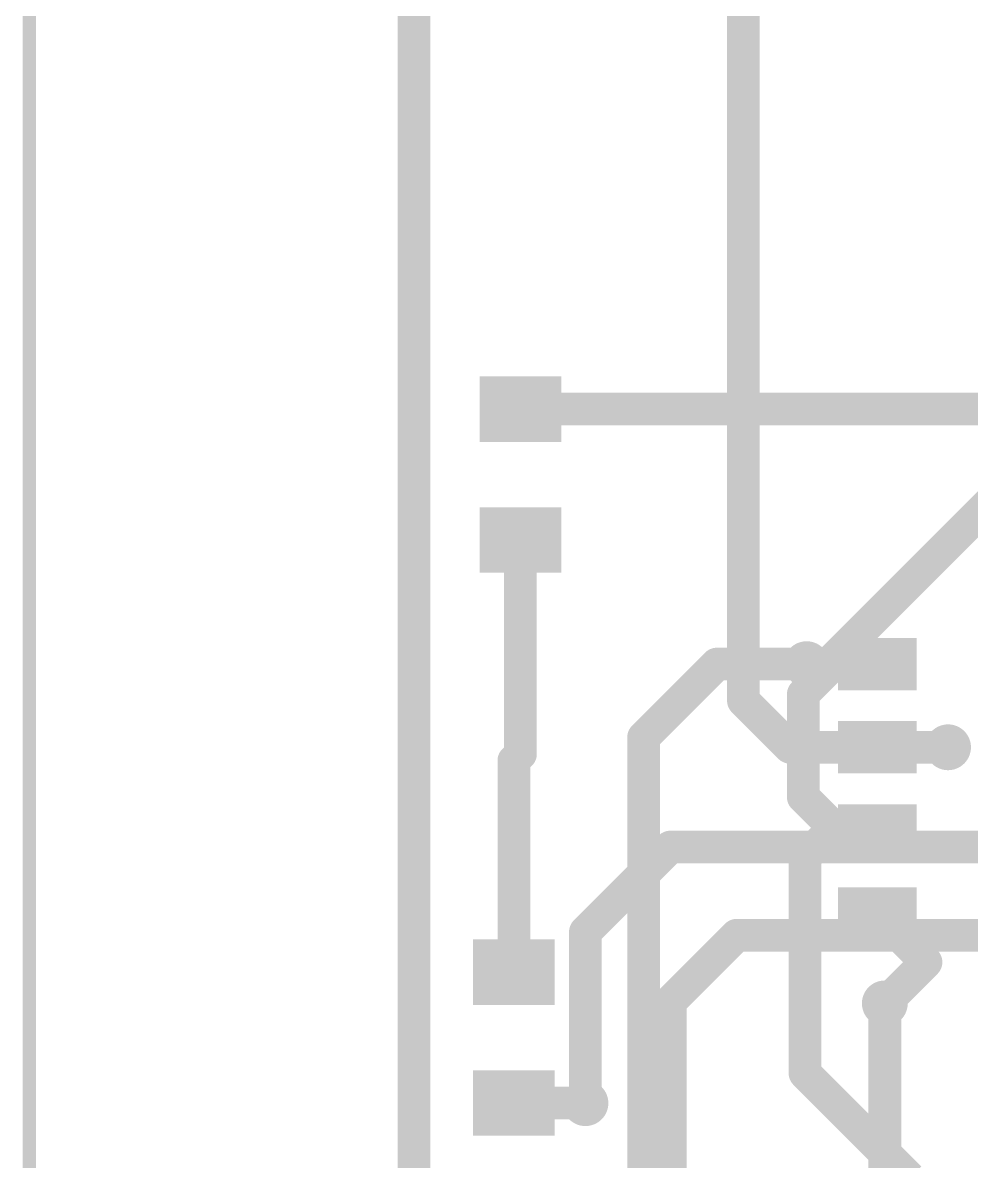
# Model space of a CAD drawing. Header units: millimetres. Extents: x -963 to 6509, y -1367 to 453.
# Drawn here: x -91.21 to -76.72, y 42.43 to 59.82 of the extents above; entities that cross this region are included whole.
import ezdxf

# ---------------------------------------------------------------- set-up
doc = ezdxf.new("R2010")
doc.units = ezdxf.units.MM
doc.header["$LTSCALE"] = 0.5
doc.layers.get('0').update_dxf_attribs({"lineweight": 60})
for name, color, linetype in [('BottomLayer', 5, 'Continuous'), ('MultiLayer', 9, 'Continuous'), ('TopLayer', 1, 'Continuous'), ('TopPaste', 8, 'Continuous'), ('ViaHoleLayer', 16, 'Continuous')]:
    doc.layers.add(name, color=color, linetype=linetype)

# ---------------------------------------------------------------- blocks, each defined once
blk = doc.blocks.new('R0805_21')
at = {"layer": 'TopLayer'}
for points in [[(-1.49997922, -0.62500764), (-0.4999812199999999, -0.62500764), (-1.49997922, 0.6249924), (-0.4999812199999999, 0.6249924)], [(0.5000167799999999, -0.62500764), (1.50001478, -0.62500764), (0.5000167799999999, 0.6249924), (1.50001478, 0.6249924)]]:
    blk.add_solid(points, dxfattribs=at)
at = {"layer": 'TopPaste'}
for points in [[(-1.49997922, -0.62500764), (-0.4999812199999999, -0.62500764), (-1.49997922, 0.6249924), (-0.4999812199999999, 0.6249924)], [(0.5000167799999999, -0.62500764), (1.50001478, -0.62500764), (0.5000167799999999, 0.6249924), (1.50001478, 0.6249924)]]:
    blk.add_solid(points, dxfattribs=at)
blk = doc.blocks.new('R0805_23')
at = {"layer": 'TopLayer'}
for points in [[(-1.49998176, -0.6249695399999999), (-0.49998376, -0.6249695399999999), (-1.49998176, 0.6250304999999999), (-0.49998376, 0.6250304999999999)], [(0.5000142399999999, -0.6249695399999999), (1.50001224, -0.6249695399999999), (0.5000142399999999, 0.6250304999999999), (1.50001224, 0.6250304999999999)]]:
    blk.add_solid(points, dxfattribs=at)
at = {"layer": 'TopPaste'}
for points in [[(-1.49998176, -0.6249695399999999), (-0.49998376, -0.6249695399999999), (-1.49998176, 0.6250304999999999), (-0.49998376, 0.6250304999999999)], [(0.5000142399999999, -0.6249695399999999), (1.50001224, -0.6249695399999999), (0.5000142399999999, 0.6250304999999999), (1.50001224, 0.6250304999999999)]]:
    blk.add_solid(points, dxfattribs=at)
blk = doc.blocks.new('SO_8_27')
at = {"layer": 'TopLayer'}
for points in [[(-2.30503984, 3.34998314), (-2.30503984, 2.14998554), (-1.50504144, 3.34998314), (-1.50504144, 2.14998554)], [(-1.03503984, 3.34998314), (-1.03503984, 2.14998554), (-0.23504144, 3.34998314), (-0.23504144, 2.14998554)], [(0.23496016, 3.34998314), (0.23496016, 2.14998554), (1.03495856, 3.34998314), (1.03495856, 2.14998554)], [(1.50496016, 3.34998314), (1.50496016, 2.14998554), (2.30495856, 3.34998314), (2.30495856, 2.14998554)], [(-2.30503984, -2.14998046), (-2.30503984, -3.34997806), (-1.50504144, -2.14998046), (-1.50504144, -3.34997806)], [(-1.03503984, -2.14998046), (-1.03503984, -3.34997806), (-0.23504144, -2.14998046), (-0.23504144, -3.34997806)], [(0.23496016, -2.14998046), (0.23496016, -3.34997806), (1.03495856, -2.14998046), (1.03495856, -3.34997806)], [(1.50496016, -2.14998046), (1.50496016, -3.34997806), (2.30495856, -2.14998046), (2.30495856, -3.34997806)]]:
    blk.add_solid(points, dxfattribs=at)
at = {"layer": 'TopPaste'}
for points in [[(-2.30503984, 3.34998314), (-2.30503984, 2.14998554), (-1.50504144, 3.34998314), (-1.50504144, 2.14998554)], [(-1.03503984, 3.34998314), (-1.03503984, 2.14998554), (-0.23504144, 3.34998314), (-0.23504144, 2.14998554)], [(0.23496016, 3.34998314), (0.23496016, 2.14998554), (1.03495856, 3.34998314), (1.03495856, 2.14998554)], [(1.50496016, 3.34998314), (1.50496016, 2.14998554), (2.30495856, 3.34998314), (2.30495856, 2.14998554)], [(-2.30503984, -2.14998046), (-2.30503984, -3.34997806), (-1.50504144, -2.14998046), (-1.50504144, -3.34997806)], [(-1.03503984, -2.14998046), (-1.03503984, -3.34997806), (-0.23504144, -2.14998046), (-0.23504144, -3.34997806)], [(0.23496016, -2.14998046), (0.23496016, -3.34997806), (1.03495856, -2.14998046), (1.03495856, -3.34997806)], [(1.50496016, -2.14998046), (1.50496016, -3.34997806), (2.30495856, -2.14998046), (2.30495856, -3.34997806)]]:
    blk.add_solid(points, dxfattribs=at)

msp = doc.modelspace()

# ---------------------------------------------------------------- linework, layer by layer
at = {"layer": 'BottomLayer', "const_width": 0.499999}
for points in [[(-80.20215917609121, 49.46712031473177), (-80.20215917609121, 67.47572031473177)], [(-78.90675917609121, 50.02592031473179), (-69.91515917609121, 59.01752031473177)], [(-79.2369591760912, 50.02592031473179), (-78.90675917609121, 50.02592031473179)], [(-80.20215917609121, 49.46712031473177), (-79.4909591760912, 48.75592031473178)], [(-79.4909591760912, 48.75592031473178), (-77.07795917609121, 48.75592031473178)], [(-82.6151591760912, 45.93652031473178), (-81.3197591760912, 47.23192031473178)], [(-81.3197591760912, 47.23192031473178), (-74.5544183760912, 47.23192031473178)], [(-82.6151591760912, 43.32032031473179), (-82.6151591760912, 45.93652031473178)], [(-81.3197591760912, 44.86972031473178), (-80.3037591760912, 45.88572031473177)], [(-80.3037591760912, 45.88572031473177), (-74.48715917609121, 45.88572031473177)], [(-81.3197591760912, 42.10112031473179), (-81.3197591760912, 44.86972031473178)], [(-78.0431591760912, 40.72952031473179), (-78.0431591760912, 44.84432031473179)]]:
    msp.add_lwpolyline(points, dxfattribs=at)
at = {"layer": 'BottomLayer'}
for points, const_width in [([(-79.4119600960912, 50.02592031473179, 1), (-79.0619582560912, 50.02592031473179, 1)], 0.3499993), ([(-79.36195765609119, 50.02592031473179, 1), (-79.11196069609122, 50.02592031473179, 1)], 0.2499995), ([(-79.0317576560912, 50.02592031473179, 1), (-78.7817606960912, 50.02592031473179, 1)], 0.2499995), ([(-79.0317576560912, 50.02592031473179, 1), (-78.7817606960912, 50.02592031473179, 1)], 0.2499995), ([(-80.3271576560912, 49.46712031473177, 1), (-80.0771606960912, 49.46712031473177, 1)], 0.2499995), ([(-80.3271576560912, 49.46712031473177, 1), (-80.0771606960912, 49.46712031473177, 1)], 0.2499995), ([(-77.25296009609121, 48.75592031473178, 1), (-76.90295825609121, 48.75592031473178, 1)], 0.3499993), ([(-79.61595765609121, 48.75592031473178, 1), (-79.36596069609121, 48.75592031473178, 1)], 0.2499995), ([(-79.61595765609121, 48.75592031473178, 1), (-79.36596069609121, 48.75592031473178, 1)], 0.2499995), ([(-77.2029576560912, 48.75592031473178, 1), (-76.9529606960912, 48.75592031473178, 1)], 0.2499995), ([(-81.44475765609121, 47.23192031473178, 1), (-81.19476069609121, 47.23192031473178, 1)], 0.2499995), ([(-81.44475765609121, 47.23192031473178, 1), (-81.19476069609121, 47.23192031473178, 1)], 0.2499995), ([(-82.74015765609121, 45.93652031473178, 1), (-82.49016069609121, 45.93652031473178, 1)], 0.2499995), ([(-82.74015765609121, 45.93652031473178, 1), (-82.49016069609121, 45.93652031473178, 1)], 0.2499995), ([(-80.4287576560912, 45.88572031473177, 1), (-80.17876069609122, 45.88572031473177, 1)], 0.2499995), ([(-80.4287576560912, 45.88572031473177, 1), (-80.17876069609122, 45.88572031473177, 1)], 0.2499995), ([(-81.44475765609121, 44.86972031473178, 1), (-81.19476069609121, 44.86972031473178, 1)], 0.2499995), ([(-81.44475765609121, 44.86972031473178, 1), (-81.19476069609121, 44.86972031473178, 1)], 0.2499995), ([(-78.2181600960912, 44.84432031473179, 1), (-77.86815825609119, 44.84432031473179, 1)], 0.3499993), ([(-78.16815765609121, 44.84432031473179, 1), (-77.9181606960912, 44.84432031473179, 1)], 0.2499995), ([(-82.7901600960912, 43.32032031473179, 1), (-82.4401582560912, 43.32032031473179, 1)], 0.3499993), ([(-82.74015765609121, 43.32032031473179, 1), (-82.49016069609121, 43.32032031473179, 1)], 0.2499995)]:
    msp.add_lwpolyline(points, format="xyb", close=True, dxfattribs=dict(at, const_width=const_width))
at = {"layer": 'MultiLayer', "const_width": 0.1999996}
msp.add_lwpolyline([(-91.10773045609119, 27.12152365473179), (-91.10773045609119, 78.12152325473178)], dxfattribs=at)
at = {"layer": 'MultiLayer', "const_width": 0.3499993}
for points in [[(-79.4119600960912, 50.02592031473179, 1), (-79.0619582560912, 50.02592031473179, 1)], [(-77.25296009609121, 48.75592031473178, 1), (-76.90295825609121, 48.75592031473178, 1)], [(-78.2181600960912, 44.84432031473179, 1), (-77.86815825609119, 44.84432031473179, 1)], [(-82.7901600960912, 43.32032031473179, 1), (-82.4401582560912, 43.32032031473179, 1)]]:
    msp.add_lwpolyline(points, format="xyb", close=True, dxfattribs=at)
at = {"layer": 'TopLayer', "const_width": 0.499999}
for points in [[(-85.23135917609122, 40.94587751473179), (-85.23135917609122, 61.30352031473177)], [(-83.60774037609121, 53.92156911473177), (-75.0396599760912, 53.92156911473177)], [(-83.60774037609121, 48.65274551473178), (-83.60774037609121, 51.92157311473179)], [(-81.72615917609122, 48.90923471473178), (-80.6085591760912, 50.02683471473179)], [(-80.6085591760912, 50.02683471473179), (-79.2360447760912, 50.02683471473179)], [(-79.28775917609121, 49.56780591473179), (-78.82873037609122, 50.02683471473179)], [(-79.2369591760912, 50.02592031473179), (-79.2360447760912, 50.02683471473179)], [(-79.2360447760912, 50.02683471473179), (-78.82873037609122, 50.02683471473179)], [(-78.82873037609122, 50.02683471473179), (-78.1572559760912, 50.02683471473179)], [(-79.28775917609121, 47.99483471473178), (-79.28775917609121, 49.56780591473179)], [(-81.72615917609122, 41.60292471473178), (-81.72615917609122, 48.90923471473178)], [(-83.70776557609119, 48.55272031473177), (-83.60774037609121, 48.65274551473178)], [(-78.1572559760912, 48.75683471473178), (-77.07887357609121, 48.75683471473178)], [(-77.07887357609121, 48.75683471473178), (-77.07795917609121, 48.75592031473178)], [(-83.70776557609119, 45.32153551473178), (-83.70776557609119, 48.55272031473177)], [(-79.28775917609121, 47.99483471473178), (-78.7797591760912, 47.48683471473177)], [(-79.2623591760912, 47.07952031473178), (-78.8550447760912, 47.48683471473177)], [(-78.8550447760912, 47.48683471473177), (-78.7797591760912, 47.48683471473177)], [(-78.7797591760912, 47.48683471473177), (-78.1572559760912, 47.48683471473177)], [(-79.2623591760912, 43.77752031473179), (-79.2623591760912, 47.07952031473178)], [(-78.1572559760912, 46.21683471473179), (-77.41395037609121, 45.47352911473178)], [(-78.0431591760912, 44.84432031473179), (-77.41395037609121, 45.47352911473178)], [(-79.2623591760912, 43.77752031473179), (-77.6621591760912, 42.17732031473179)], [(-83.70776557609119, 43.32153951473177), (-82.6163783760912, 43.32153951473177)], [(-82.6163783760912, 43.32153951473177), (-82.6151591760912, 43.32032031473179)]]:
    msp.add_lwpolyline(points, dxfattribs=at)
at = {"layer": 'TopLayer'}
for points, const_width in [([(-83.7327388560912, 53.92156911473177, 1), (-83.4827418960912, 53.92156911473177, 1)], 0.2499995), ([(-83.7327388560912, 51.92157311473179, 1), (-83.4827418960912, 51.92157311473179, 1)], 0.2499995), ([(-80.7335576560912, 50.02683471473179, 1), (-80.48356069609122, 50.02683471473179, 1)], 0.2499995), ([(-80.7335576560912, 50.02683471473179, 1), (-80.48356069609122, 50.02683471473179, 1)], 0.2499995), ([(-79.4119600960912, 50.02592031473179, 1), (-79.0619582560912, 50.02592031473179, 1)], 0.3499993), ([(-79.36195765609119, 50.02592031473179, 1), (-79.11196069609122, 50.02592031473179, 1)], 0.2499995), ([(-79.3610432560912, 50.02683471473179, 1), (-79.11104629609122, 50.02683471473179, 1)], 0.2499995), ([(-79.3610432560912, 50.02683471473179, 1), (-79.11104629609122, 50.02683471473179, 1)], 0.2499995), ([(-79.3610432560912, 50.02683471473179, 1), (-79.11104629609122, 50.02683471473179, 1)], 0.2499995), ([(-78.9537288560912, 50.02683471473179, 1), (-78.7037318960912, 50.02683471473179, 1)], 0.2499995), ([(-78.9537288560912, 50.02683471473179, 1), (-78.7037318960912, 50.02683471473179, 1)], 0.2499995), ([(-78.9537288560912, 50.02683471473179, 1), (-78.7037318960912, 50.02683471473179, 1)], 0.2499995), ([(-78.28225445609121, 50.02683471473179, 1), (-78.0322574960912, 50.02683471473179, 1)], 0.2499995), ([(-79.4127576560912, 49.56780591473179, 1), (-79.1627606960912, 49.56780591473179, 1)], 0.2499995), ([(-79.4127576560912, 49.56780591473179, 1), (-79.1627606960912, 49.56780591473179, 1)], 0.2499995), ([(-81.8511576560912, 48.90923471473178, 1), (-81.6011606960912, 48.90923471473178, 1)], 0.2499995), ([(-81.8511576560912, 48.90923471473178, 1), (-81.6011606960912, 48.90923471473178, 1)], 0.2499995), ([(-77.25296009609121, 48.75592031473178, 1), (-76.90295825609121, 48.75592031473178, 1)], 0.3499993), ([(-83.7327388560912, 48.65274551473178, 1), (-83.4827418960912, 48.65274551473178, 1)], 0.2499995), ([(-83.7327388560912, 48.65274551473178, 1), (-83.4827418960912, 48.65274551473178, 1)], 0.2499995), ([(-78.28225445609121, 48.75683471473178, 1), (-78.0322574960912, 48.75683471473178, 1)], 0.2499995), ([(-77.2038720560912, 48.75683471473178, 1), (-76.9538750960912, 48.75683471473178, 1)], 0.2499995), ([(-77.2038720560912, 48.75683471473178, 1), (-76.9538750960912, 48.75683471473178, 1)], 0.2499995), ([(-77.2029576560912, 48.75592031473178, 1), (-76.9529606960912, 48.75592031473178, 1)], 0.2499995), ([(-83.83276405609121, 48.55272031473177, 1), (-83.5827670960912, 48.55272031473177, 1)], 0.2499995), ([(-83.83276405609121, 48.55272031473177, 1), (-83.5827670960912, 48.55272031473177, 1)], 0.2499995), ([(-79.4127576560912, 47.99483471473178, 1), (-79.1627606960912, 47.99483471473178, 1)], 0.2499995), ([(-79.4127576560912, 47.99483471473178, 1), (-79.1627606960912, 47.99483471473178, 1)], 0.2499995), ([(-78.9800432560912, 47.48683471473177, 1), (-78.73004629609122, 47.48683471473177, 1)], 0.2499995), ([(-78.9800432560912, 47.48683471473177, 1), (-78.73004629609122, 47.48683471473177, 1)], 0.2499995), ([(-78.90475765609119, 47.48683471473177, 1), (-78.65476069609122, 47.48683471473177, 1)], 0.2499995), ([(-78.90475765609119, 47.48683471473177, 1), (-78.65476069609122, 47.48683471473177, 1)], 0.2499995), ([(-78.90475765609119, 47.48683471473177, 1), (-78.65476069609122, 47.48683471473177, 1)], 0.2499995), ([(-78.28225445609121, 47.48683471473177, 1), (-78.0322574960912, 47.48683471473177, 1)], 0.2499995), ([(-79.38735765609121, 47.07952031473178, 1), (-79.1373606960912, 47.07952031473178, 1)], 0.2499995), ([(-79.38735765609121, 47.07952031473178, 1), (-79.1373606960912, 47.07952031473178, 1)], 0.2499995), ([(-78.28225445609121, 46.21683471473179, 1), (-78.0322574960912, 46.21683471473179, 1)], 0.2499995), ([(-83.83276405609121, 45.32153551473178, 1), (-83.5827670960912, 45.32153551473178, 1)], 0.2499995), ([(-77.5389488560912, 45.47352911473178, 1), (-77.28895189609119, 45.47352911473178, 1)], 0.2499995), ([(-77.5389488560912, 45.47352911473178, 1), (-77.28895189609119, 45.47352911473178, 1)], 0.2499995), ([(-78.2181600960912, 44.84432031473179, 1), (-77.86815825609119, 44.84432031473179, 1)], 0.3499993), ([(-78.16815765609121, 44.84432031473179, 1), (-77.9181606960912, 44.84432031473179, 1)], 0.2499995), ([(-79.38735765609121, 43.77752031473179, 1), (-79.1373606960912, 43.77752031473179, 1)], 0.2499995), ([(-79.38735765609121, 43.77752031473179, 1), (-79.1373606960912, 43.77752031473179, 1)], 0.2499995), ([(-82.7901600960912, 43.32032031473179, 1), (-82.4401582560912, 43.32032031473179, 1)], 0.3499993), ([(-83.83276405609121, 43.32153951473177, 1), (-83.5827670960912, 43.32153951473177, 1)], 0.2499995), ([(-82.7413768560912, 43.32153951473177, 1), (-82.49137989609122, 43.32153951473177, 1)], 0.2499995), ([(-82.7413768560912, 43.32153951473177, 1), (-82.49137989609122, 43.32153951473177, 1)], 0.2499995), ([(-82.74015765609121, 43.32032031473179, 1), (-82.49016069609121, 43.32032031473179, 1)], 0.2499995)]:
    msp.add_lwpolyline(points, format="xyb", close=True, dxfattribs=dict(at, const_width=const_width))
at = {"layer": 'ViaHoleLayer', "const_width": 0.1999996}
for points in [[(-79.33695897609121, 50.02592031473179, 1), (-79.1369593760912, 50.02592031473179, 1)], [(-77.17795897609119, 48.75592031473178, 1), (-76.9779593760912, 48.75592031473178, 1)], [(-78.1431589760912, 44.84432031473179, 1), (-77.94315937609122, 44.84432031473179, 1)], [(-82.7151589760912, 43.32032031473179, 1), (-82.51515937609119, 43.32032031473179, 1)]]:
    msp.add_lwpolyline(points, format="xyb", close=True, dxfattribs=at)

# ---------------------------------------------------------------- block references
for name, p, rotation in [('R0805_21', (-83.60773529609119, 52.92152285473179), 270), ('SO_8_27', (-75.40727671609122, 48.12179407473178), 270), ('R0805_23', (-83.7077350960912, 44.32152227473179), 90)]:
    msp.add_blockref(name, p, dxfattribs=dict(rotation=rotation))

doc.saveas('drawing.dxf')
